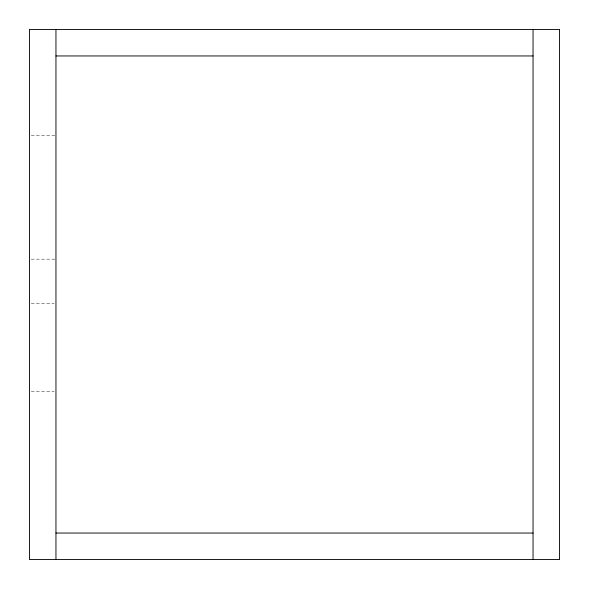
<?xml version="1.0" encoding="UTF-8"?>
<svg xmlns="http://www.w3.org/2000/svg" width="589" height="589" viewBox="0 0 589 589"><rect width="100%" height="100%" fill="white"/><g stroke="black" fill="none" stroke-linecap="round" stroke-linejoin="round"><path stroke-width="0.44" stroke-dasharray="2.94 2.21" d="M31.276 135.47L55.955 135.47M31.276 259.16L55.955 259.16M31.276 303.335L54.129 303.335M31.276 391.685L54.129 391.685"/><path stroke-width="0.88" d="M55.955 55.955L533.045 55.955M55.955 533.045L533.045 533.045M533.045 29.45L533.045 559.55M55.955 29.45L55.955 559.55M559.55 29.45L29.45 29.45L29.45 559.55L559.55 559.55L559.55 29.45"/></g></svg>
